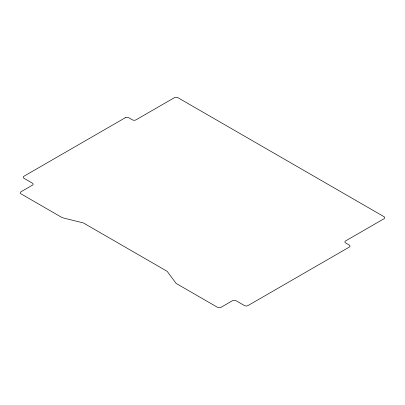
<?xml version="1.0" encoding="UTF-8"?>
<svg xmlns="http://www.w3.org/2000/svg" width="405" height="405" viewBox="0 0 405 405"><rect width="100%" height="100%" fill="white"/><g stroke="black" fill="none" stroke-linecap="round" stroke-linejoin="round"><path stroke-width="0.61" d="M125.226 117.769L23.986 176.215A2.541 1.468 0 0 0 23.986 178.291L32.375 183.131A2.541 1.468 0 0 1 32.375 185.206L20.994 191.778A2.541 1.468 0 0 0 20.994 193.853L61.98 217.515A2.541 1.468 0 0 0 62.775 217.829L82.843 222.796A2.541 1.468 0 0 1 83.638 223.104L166.809 271.122A2.541 1.468 0 0 1 167.351 271.583L175.947 283.171A2.541 1.468 0 0 0 176.489 283.627L217.475 307.294A2.541 1.468 0 0 0 221.069 307.294L232.45 300.723A2.541 1.468 0 0 1 236.044 300.723L244.433 305.562A2.541 1.468 0 0 0 248.027 305.562L349.262 247.116A2.541 1.468 0 0 0 349.262 245.04L345.667 242.965A2.541 1.468 0 0 1 345.667 240.889L384.006 218.756A2.541 1.468 0 0 0 384.006 216.68L177.942 97.706A2.541 1.468 0 0 0 174.347 97.706L136.009 119.84A2.541 1.468 0 0 1 132.415 119.84L128.82 117.769A2.541 1.468 0 0 0 125.226 117.769"/></g></svg>
